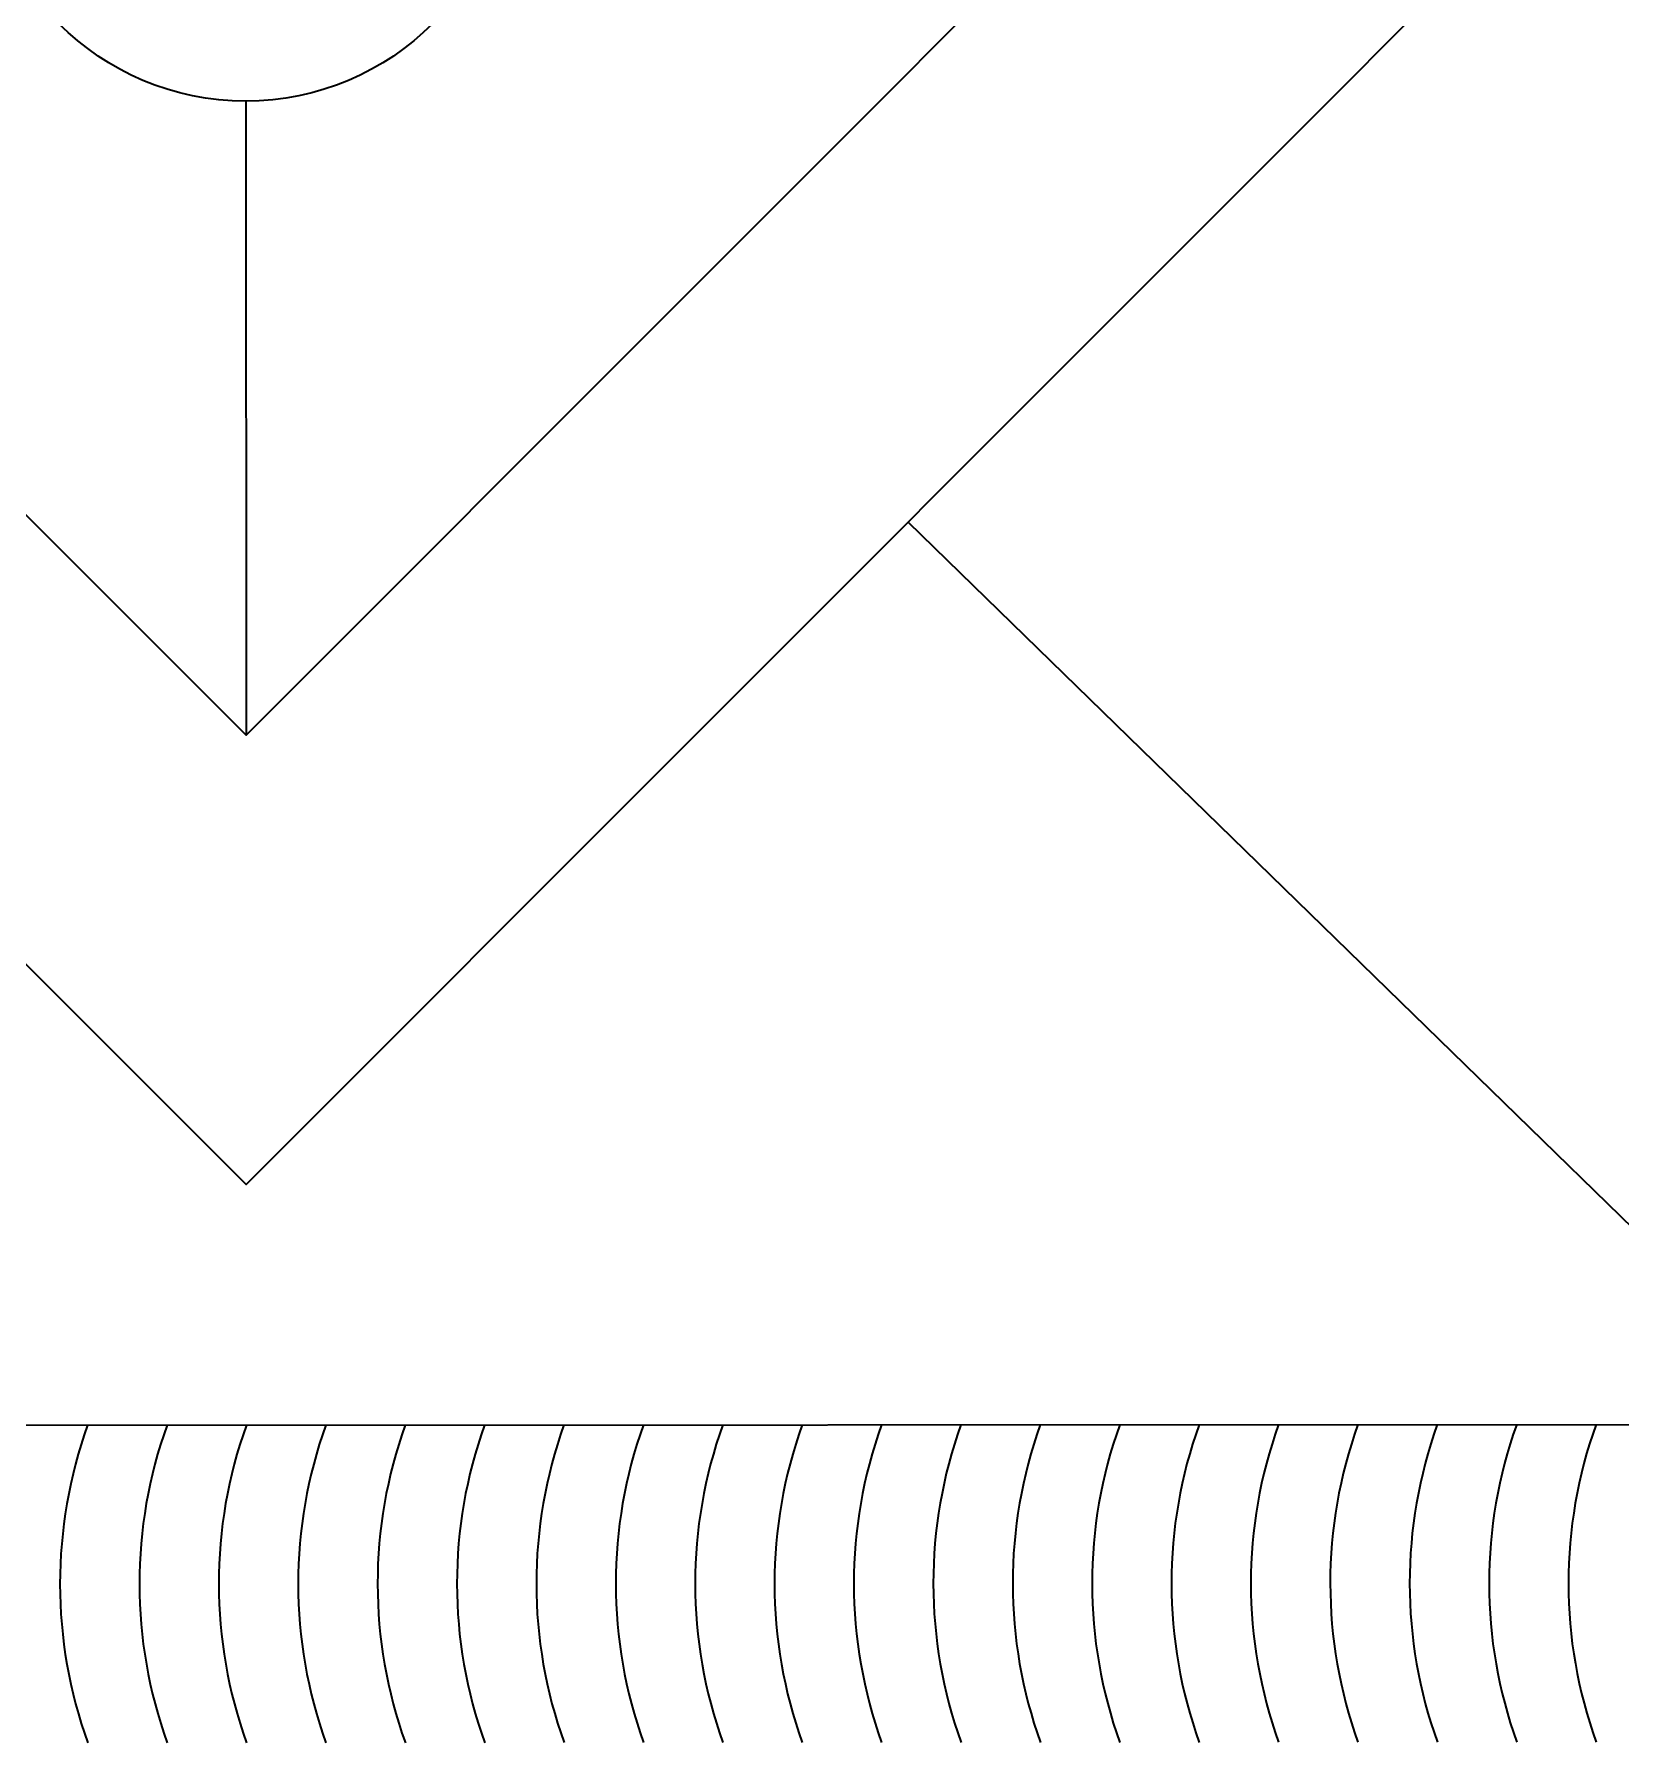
# Model space of a CAD drawing. Header units: millimetres. Extents: x -234375 to -184638, y -91483 to -70216.
# Drawn here: x -191000.1 to -190663.4, y -82008.4 to -81645.9 of the extents above; entities that cross this region are included whole.
import ezdxf

# ---------------------------------------------------------------- set-up
doc = ezdxf.new("R2010")
doc.units = ezdxf.units.MM
doc.header["$MEASUREMENT"] = 0
doc.layers.add('New_Drawing & Figure_Pen_No__7', color=7, linetype='Continuous', lineweight=35)

msp = doc.modelspace()

# ---------------------------------------------------------------- linework, layer by layer
at = {"layer": 'New_Drawing & Figure_Pen_No__7', "color": 7, "linetype": 'Continuous', "lineweight": 35}
for p, q in [((-190955.19, -81660.12), (-190955.13, -81794.67)), ((-190955.19, -81660.12), (-190955.13, -81794.67)), ((-190955.19, -81660.12), (-190955.13, -81794.67)), ((-190955.19, -81660.12), (-190955.13, -81794.67)), ((-190955.19, -81660.12), (-190955.13, -81794.67)), ((-190955.19, -81660.12), (-190955.13, -81794.67)), ((-190955.19, -81660.12), (-190955.13, -81794.67)), ((-190955.19, -81660.12), (-190955.13, -81794.67)), ((-190955.19, -81660.12), (-190955.13, -81794.67)), ((-190955.19, -81660.12), (-190955.13, -81794.67)), ((-190955.19, -81660.12), (-190955.13, -81794.67)), ((-190955.19, -81660.12), (-190955.13, -81794.67)), ((-190955.19, -81660.12), (-190955.13, -81794.67)), ((-190955.19, -81660.12), (-190955.13, -81794.67)), ((-190955.19, -81660.12), (-190955.13, -81794.67)), ((-190955.19, -81660.12), (-190955.13, -81794.67)), ((-190955.19, -81660.12), (-190955.13, -81794.67)), ((-190955.19, -81660.12), (-190955.13, -81794.67)), ((-190955.19, -81660.12), (-190955.13, -81794.67)), ((-190955.19, -81660.12), (-190955.13, -81794.67)), ((-190955.19, -81660.12), (-190955.13, -81794.67)), ((-190955.19, -81660.12), (-190955.13, -81794.67)), ((-190955.19, -81660.12), (-190955.13, -81794.67)), ((-190955.19, -81660.12), (-190955.13, -81794.67)), ((-190955.19, -81660.12), (-190955.13, -81794.67)), ((-190955.19, -81660.12), (-190955.13, -81794.67)), ((-190955.19, -81660.12), (-190955.13, -81794.67)), ((-190955.19, -81660.12), (-190955.13, -81794.67)), ((-190955.19, -81660.12), (-190955.13, -81794.67)), ((-190955.19, -81660.12), (-190955.13, -81794.67)), ((-190955.19, -81660.12), (-190955.13, -81794.67)), ((-190955.19, -81660.12), (-190955.13, -81794.67)), ((-190955.19, -81660.12), (-190955.13, -81794.67)), ((-190955.19, -81660.12), (-190955.13, -81794.67)), ((-190955.19, -81660.12), (-190955.13, -81794.67)), ((-190955.19, -81660.12), (-190955.13, -81794.67)), ((-190955.19, -81660.12), (-190955.13, -81794.67)), ((-190955.19, -81660.12), (-190955.13, -81794.67)), ((-190955.19, -81660.12), (-190955.13, -81794.67)), ((-190955.19, -81660.12), (-190955.13, -81794.67)), ((-190955.19, -81660.12), (-190955.13, -81794.67)), ((-190955.19, -81660.12), (-190955.13, -81794.67)), ((-190955.19, -81660.12), (-190955.13, -81794.67)), ((-190955.19, -81660.12), (-190955.13, -81794.67)), ((-190955.19, -81660.12), (-190955.13, -81794.67)), ((-190955.19, -81660.12), (-190955.13, -81794.67)), ((-190955.19, -81660.12), (-190955.13, -81794.67)), ((-190955.19, -81660.12), (-190955.13, -81794.67)), ((-190955.19, -81660.12), (-190955.13, -81794.67)), ((-190955.19, -81660.12), (-190955.13, -81794.67)), ((-190955.19, -81660.12), (-190955.13, -81794.67)), ((-190955.19, -81660.12), (-190955.13, -81794.67)), ((-190955.19, -81660.12), (-190955.13, -81794.67)), ((-190955.19, -81660.12), (-190955.13, -81794.67)), ((-190955.19, -81660.12), (-190955.13, -81794.67)), ((-190955.19, -81660.12), (-190955.13, -81794.67)), ((-190955.19, -81660.12), (-190955.13, -81794.67)), ((-190955.19, -81660.12), (-190955.13, -81794.67)), ((-190955.19, -81660.12), (-190955.13, -81794.67)), ((-190955.19, -81660.12), (-190955.13, -81794.67)), ((-190955.19, -81660.12), (-190955.13, -81794.67)), ((-190955.19, -81660.12), (-190955.13, -81794.67)), ((-190814.66, -81749.42), (-190618.14, -81940.86)), ((-190814.66, -81749.42), (-190618.14, -81940.86)), ((-190814.66, -81749.42), (-190618.14, -81940.86)), ((-190814.66, -81749.42), (-190618.14, -81940.86)), ((-190814.66, -81749.42), (-190618.14, -81940.86)), ((-190814.66, -81749.42), (-190618.14, -81940.86)), ((-190814.66, -81749.42), (-190618.14, -81940.86)), ((-190814.66, -81749.42), (-190618.14, -81940.86)), ((-190814.66, -81749.42), (-190618.14, -81940.86)), ((-190814.66, -81749.42), (-190618.14, -81940.86)), ((-190814.66, -81749.42), (-190618.14, -81940.86)), ((-190814.66, -81749.42), (-190618.14, -81940.86)), ((-190814.66, -81749.42), (-190618.14, -81940.86)), ((-190814.66, -81749.42), (-190618.14, -81940.86)), ((-190814.66, -81749.42), (-190618.14, -81940.86)), ((-190814.66, -81749.42), (-190618.14, -81940.86)), ((-190814.66, -81749.42), (-190618.14, -81940.86)), ((-190814.66, -81749.42), (-190618.14, -81940.86)), ((-190814.66, -81749.42), (-190618.14, -81940.86)), ((-190814.66, -81749.42), (-190618.14, -81940.86)), ((-190814.66, -81749.42), (-190618.14, -81940.86)), ((-190814.66, -81749.42), (-190618.14, -81940.86)), ((-190814.66, -81749.42), (-190618.14, -81940.86)), ((-190814.66, -81749.42), (-190618.14, -81940.86)), ((-190814.66, -81749.42), (-190618.14, -81940.86)), ((-190814.66, -81749.42), (-190618.14, -81940.86)), ((-190814.66, -81749.42), (-190618.14, -81940.86)), ((-190814.66, -81749.42), (-190618.14, -81940.86)), ((-190814.66, -81749.42), (-190618.14, -81940.86)), ((-190814.66, -81749.42), (-190618.14, -81940.86)), ((-190814.66, -81749.42), (-190618.14, -81940.86)), ((-190814.66, -81749.42), (-190618.14, -81940.86)), ((-190814.66, -81749.42), (-190618.14, -81940.86)), ((-190814.66, -81749.42), (-190618.14, -81940.86)), ((-190814.66, -81749.42), (-190618.14, -81940.86)), ((-190814.66, -81749.42), (-190618.14, -81940.86)), ((-190814.66, -81749.42), (-190618.14, -81940.86)), ((-190814.66, -81749.42), (-190618.14, -81940.86)), ((-190814.66, -81749.42), (-190618.14, -81940.86)), ((-190814.66, -81749.42), (-190618.14, -81940.86)), ((-190814.66, -81749.42), (-190618.14, -81940.86)), ((-190814.66, -81749.42), (-190618.14, -81940.86)), ((-190814.66, -81749.42), (-190618.14, -81940.86)), ((-190814.66, -81749.42), (-190618.14, -81940.86)), ((-190814.66, -81749.42), (-190618.14, -81940.86)), ((-190814.66, -81749.42), (-190618.14, -81940.86)), ((-190814.66, -81749.42), (-190618.14, -81940.86)), ((-190814.66, -81749.42), (-190618.14, -81940.86)), ((-190814.66, -81749.42), (-190618.14, -81940.86)), ((-190814.66, -81749.42), (-190618.14, -81940.86)), ((-190814.66, -81749.42), (-190618.14, -81940.86)), ((-190814.66, -81749.42), (-190618.14, -81940.86)), ((-190814.66, -81749.42), (-190618.14, -81940.86)), ((-190814.66, -81749.42), (-190618.14, -81940.86)), ((-190814.66, -81749.42), (-190618.14, -81940.86)), ((-190814.66, -81749.42), (-190618.14, -81940.86)), ((-190814.66, -81749.42), (-190618.14, -81940.86)), ((-190814.66, -81749.42), (-190618.14, -81940.86)), ((-190814.66, -81749.42), (-190618.14, -81940.86)), ((-190814.66, -81749.42), (-190618.14, -81940.86)), ((-190814.66, -81749.42), (-190618.14, -81940.86)), ((-190814.66, -81749.42), (-190618.14, -81940.86)), ((-191292, -81941.15), (-190618.14, -81940.86)), ((-191292, -81941.15), (-190618.14, -81940.86)), ((-191292, -81941.15), (-190618.14, -81940.86)), ((-191292, -81941.15), (-190618.14, -81940.86)), ((-191292, -81941.15), (-190618.14, -81940.86)), ((-191292, -81941.15), (-190618.14, -81940.86)), ((-191292, -81941.15), (-190618.14, -81940.86)), ((-191292, -81941.15), (-190618.14, -81940.86)), ((-191292, -81941.15), (-190618.14, -81940.86)), ((-191292, -81941.15), (-190618.14, -81940.86)), ((-191292, -81941.15), (-190618.14, -81940.86)), ((-191292, -81941.15), (-190618.14, -81940.86)), ((-191292, -81941.15), (-190618.14, -81940.86)), ((-191292, -81941.15), (-190618.14, -81940.86)), ((-191292, -81941.15), (-190618.14, -81940.86)), ((-191292, -81941.15), (-190618.14, -81940.86)), ((-191292, -81941.15), (-190618.14, -81940.86)), ((-191292, -81941.15), (-190618.14, -81940.86)), ((-191292, -81941.15), (-190618.14, -81940.86)), ((-191292, -81941.15), (-190618.14, -81940.86)), ((-191292, -81941.15), (-190618.14, -81940.86)), ((-191292, -81941.15), (-190618.14, -81940.86)), ((-191292, -81941.15), (-190618.14, -81940.86)), ((-191292, -81941.15), (-190618.14, -81940.86)), ((-191292, -81941.15), (-190618.14, -81940.86)), ((-191292, -81941.15), (-190618.14, -81940.86)), ((-191292, -81941.15), (-190618.14, -81940.86)), ((-191292, -81941.15), (-190618.14, -81940.86)), ((-191292, -81941.15), (-190618.14, -81940.86)), ((-191292, -81941.15), (-190618.14, -81940.86)), ((-191292, -81941.15), (-190618.14, -81940.86)), ((-191292, -81941.15), (-190618.14, -81940.86)), ((-191292, -81941.15), (-190618.14, -81940.86)), ((-191292, -81941.15), (-190618.14, -81940.86)), ((-191292, -81941.15), (-190618.14, -81940.86)), ((-191292, -81941.15), (-190618.14, -81940.86)), ((-191292, -81941.15), (-190618.14, -81940.86)), ((-191292, -81941.15), (-190618.14, -81940.86)), ((-191292, -81941.15), (-190618.14, -81940.86)), ((-191292, -81941.15), (-190618.14, -81940.86)), ((-191292, -81941.15), (-190618.14, -81940.86)), ((-191292, -81941.15), (-190618.14, -81940.86)), ((-191292, -81941.15), (-190618.14, -81940.86)), ((-191292, -81941.15), (-190618.14, -81940.86)), ((-191292, -81941.15), (-190618.14, -81940.86)), ((-191292, -81941.15), (-190618.14, -81940.86)), ((-191292, -81941.15), (-190618.14, -81940.86)), ((-191292, -81941.15), (-190618.14, -81940.86)), ((-191292, -81941.15), (-190618.14, -81940.86)), ((-191292, -81941.15), (-190618.14, -81940.86)), ((-191292, -81941.15), (-190618.14, -81940.86)), ((-191292, -81941.15), (-190618.14, -81940.86)), ((-191292, -81941.15), (-190618.14, -81940.86)), ((-191292, -81941.15), (-190618.14, -81940.86)), ((-191292, -81941.15), (-190618.14, -81940.86)), ((-191292, -81941.15), (-190618.14, -81940.86)), ((-191292, -81941.15), (-190618.14, -81940.86)), ((-191292, -81941.15), (-190618.14, -81940.86)), ((-191292, -81941.15), (-190618.14, -81940.86)), ((-191292, -81941.15), (-190618.14, -81940.86)), ((-191292, -81941.15), (-190618.14, -81940.86)), ((-191292, -81941.15), (-190618.14, -81940.86))]:
    msp.add_line(p, q, dxfattribs=at)
for points in [[(-190669.32, -81603.95), (-190955.33, -81318.18), (-191241.1, -81604.2), (-190955.09, -81889.97)], [(-190669.32, -81603.95), (-190955.33, -81318.18), (-191241.1, -81604.2), (-190955.09, -81889.97)], [(-190669.32, -81603.95), (-190955.33, -81318.18), (-191241.1, -81604.2), (-190955.09, -81889.97)], [(-190669.32, -81603.95), (-190955.33, -81318.18), (-191241.1, -81604.2), (-190955.09, -81889.97)], [(-190669.32, -81603.95), (-190955.33, -81318.18), (-191241.1, -81604.2), (-190955.09, -81889.97)], [(-190669.32, -81603.95), (-190955.33, -81318.18), (-191241.1, -81604.2), (-190955.09, -81889.97)], [(-190669.32, -81603.95), (-190955.33, -81318.18), (-191241.1, -81604.2), (-190955.09, -81889.97)], [(-190669.32, -81603.95), (-190955.33, -81318.18), (-191241.1, -81604.2), (-190955.09, -81889.97)], [(-190669.32, -81603.95), (-190955.33, -81318.18), (-191241.1, -81604.2), (-190955.09, -81889.97)], [(-190669.32, -81603.95), (-190955.33, -81318.18), (-191241.1, -81604.2), (-190955.09, -81889.97)], [(-190669.32, -81603.95), (-190955.33, -81318.18), (-191241.1, -81604.2), (-190955.09, -81889.97)], [(-190669.32, -81603.95), (-190955.33, -81318.18), (-191241.1, -81604.2), (-190955.09, -81889.97)], [(-190669.32, -81603.95), (-190955.33, -81318.18), (-191241.1, -81604.2), (-190955.09, -81889.97)], [(-190669.32, -81603.95), (-190955.33, -81318.18), (-191241.1, -81604.2), (-190955.09, -81889.97)], [(-190669.32, -81603.95), (-190955.33, -81318.18), (-191241.1, -81604.2), (-190955.09, -81889.97)], [(-190669.32, -81603.95), (-190955.33, -81318.18), (-191241.1, -81604.2), (-190955.09, -81889.97)], [(-190669.32, -81603.95), (-190955.33, -81318.18), (-191241.1, -81604.2), (-190955.09, -81889.97)], [(-190669.32, -81603.95), (-190955.33, -81318.18), (-191241.1, -81604.2), (-190955.09, -81889.97)], [(-190669.32, -81603.95), (-190955.33, -81318.18), (-191241.1, -81604.2), (-190955.09, -81889.97)], [(-190669.32, -81603.95), (-190955.33, -81318.18), (-191241.1, -81604.2), (-190955.09, -81889.97)], [(-190669.32, -81603.95), (-190955.33, -81318.18), (-191241.1, -81604.2), (-190955.09, -81889.97)], [(-190669.32, -81603.95), (-190955.33, -81318.18), (-191241.1, -81604.2), (-190955.09, -81889.97)], [(-190669.32, -81603.95), (-190955.33, -81318.18), (-191241.1, -81604.2), (-190955.09, -81889.97)], [(-190669.32, -81603.95), (-190955.33, -81318.18), (-191241.1, -81604.2), (-190955.09, -81889.97)], [(-190669.32, -81603.95), (-190955.33, -81318.18), (-191241.1, -81604.2), (-190955.09, -81889.97)], [(-190669.32, -81603.95), (-190955.33, -81318.18), (-191241.1, -81604.2), (-190955.09, -81889.97)], [(-190669.32, -81603.95), (-190955.33, -81318.18), (-191241.1, -81604.2), (-190955.09, -81889.97)], [(-190669.32, -81603.95), (-190955.33, -81318.18), (-191241.1, -81604.2), (-190955.09, -81889.97)], [(-190669.32, -81603.95), (-190955.33, -81318.18), (-191241.1, -81604.2), (-190955.09, -81889.97)], [(-190669.32, -81603.95), (-190955.33, -81318.18), (-191241.1, -81604.2), (-190955.09, -81889.97)], [(-190669.32, -81603.95), (-190955.33, -81318.18), (-191241.1, -81604.2), (-190955.09, -81889.97)], [(-190669.32, -81603.95), (-190955.33, -81318.18), (-191241.1, -81604.2), (-190955.09, -81889.97)], [(-190669.32, -81603.95), (-190955.33, -81318.18), (-191241.1, -81604.2), (-190955.09, -81889.97)], [(-190669.32, -81603.95), (-190955.33, -81318.18), (-191241.1, -81604.2), (-190955.09, -81889.97)], [(-190669.32, -81603.95), (-190955.33, -81318.18), (-191241.1, -81604.2), (-190955.09, -81889.97)], [(-190669.32, -81603.95), (-190955.33, -81318.18), (-191241.1, -81604.2), (-190955.09, -81889.97)], [(-190669.32, -81603.95), (-190955.33, -81318.18), (-191241.1, -81604.2), (-190955.09, -81889.97)], [(-190669.32, -81603.95), (-190955.33, -81318.18), (-191241.1, -81604.2), (-190955.09, -81889.97)], [(-190669.32, -81603.95), (-190955.33, -81318.18), (-191241.1, -81604.2), (-190955.09, -81889.97)], [(-190669.32, -81603.95), (-190955.33, -81318.18), (-191241.1, -81604.2), (-190955.09, -81889.97)], [(-190669.32, -81603.95), (-190955.33, -81318.18), (-191241.1, -81604.2), (-190955.09, -81889.97)], [(-190669.32, -81603.95), (-190955.33, -81318.18), (-191241.1, -81604.2), (-190955.09, -81889.97)], [(-190669.32, -81603.95), (-190955.33, -81318.18), (-191241.1, -81604.2), (-190955.09, -81889.97)], [(-190669.32, -81603.95), (-190955.33, -81318.18), (-191241.1, -81604.2), (-190955.09, -81889.97)], [(-190669.32, -81603.95), (-190955.33, -81318.18), (-191241.1, -81604.2), (-190955.09, -81889.97)], [(-190669.32, -81603.95), (-190955.33, -81318.18), (-191241.1, -81604.2), (-190955.09, -81889.97)], [(-190669.32, -81603.95), (-190955.33, -81318.18), (-191241.1, -81604.2), (-190955.09, -81889.97)], [(-190669.32, -81603.95), (-190955.33, -81318.18), (-191241.1, -81604.2), (-190955.09, -81889.97)], [(-190669.32, -81603.95), (-190955.33, -81318.18), (-191241.1, -81604.2), (-190955.09, -81889.97)], [(-190669.32, -81603.95), (-190955.33, -81318.18), (-191241.1, -81604.2), (-190955.09, -81889.97)], [(-190669.32, -81603.95), (-190955.33, -81318.18), (-191241.1, -81604.2), (-190955.09, -81889.97)], [(-190669.32, -81603.95), (-190955.33, -81318.18), (-191241.1, -81604.2), (-190955.09, -81889.97)], [(-190669.32, -81603.95), (-190955.33, -81318.18), (-191241.1, -81604.2), (-190955.09, -81889.97)], [(-190669.32, -81603.95), (-190955.33, -81318.18), (-191241.1, -81604.2), (-190955.09, -81889.97)], [(-190669.32, -81603.95), (-190955.33, -81318.18), (-191241.1, -81604.2), (-190955.09, -81889.97)], [(-190669.32, -81603.95), (-190955.33, -81318.18), (-191241.1, -81604.2), (-190955.09, -81889.97)], [(-190669.32, -81603.95), (-190955.33, -81318.18), (-191241.1, -81604.2), (-190955.09, -81889.97)], [(-190669.32, -81603.95), (-190955.33, -81318.18), (-191241.1, -81604.2), (-190955.09, -81889.97)], [(-190669.32, -81603.95), (-190955.33, -81318.18), (-191241.1, -81604.2), (-190955.09, -81889.97)], [(-190669.32, -81603.95), (-190955.33, -81318.18), (-191241.1, -81604.2), (-190955.09, -81889.97)], [(-190669.32, -81603.95), (-190955.33, -81318.18), (-191241.1, -81604.2), (-190955.09, -81889.97)], [(-190669.32, -81603.95), (-190955.33, -81318.18), (-191241.1, -81604.2), (-190955.09, -81889.97)], [(-190764.62, -81603.99), (-190955.29, -81413.48), (-191145.81, -81604.16), (-190955.13, -81794.67)], [(-190764.62, -81603.99), (-190955.29, -81413.48), (-191145.81, -81604.16), (-190955.13, -81794.67)], [(-190764.62, -81603.99), (-190955.29, -81413.48), (-191145.81, -81604.16), (-190955.13, -81794.67)], [(-190764.62, -81603.99), (-190955.29, -81413.48), (-191145.81, -81604.16), (-190955.13, -81794.67)], [(-190764.62, -81603.99), (-190955.29, -81413.48), (-191145.81, -81604.16), (-190955.13, -81794.67)], [(-190764.62, -81603.99), (-190955.29, -81413.48), (-191145.81, -81604.16), (-190955.13, -81794.67)], [(-190764.62, -81603.99), (-190955.29, -81413.48), (-191145.81, -81604.16), (-190955.13, -81794.67)], [(-190764.62, -81603.99), (-190955.29, -81413.48), (-191145.81, -81604.16), (-190955.13, -81794.67)], [(-190764.62, -81603.99), (-190955.29, -81413.48), (-191145.81, -81604.16), (-190955.13, -81794.67)], [(-190764.62, -81603.99), (-190955.29, -81413.48), (-191145.81, -81604.16), (-190955.13, -81794.67)], [(-190764.62, -81603.99), (-190955.29, -81413.48), (-191145.81, -81604.16), (-190955.13, -81794.67)], [(-190764.62, -81603.99), (-190955.29, -81413.48), (-191145.81, -81604.16), (-190955.13, -81794.67)], [(-190764.62, -81603.99), (-190955.29, -81413.48), (-191145.81, -81604.16), (-190955.13, -81794.67)], [(-190764.62, -81603.99), (-190955.29, -81413.48), (-191145.81, -81604.16), (-190955.13, -81794.67)], [(-190764.62, -81603.99), (-190955.29, -81413.48), (-191145.81, -81604.16), (-190955.13, -81794.67)], [(-190764.62, -81603.99), (-190955.29, -81413.48), (-191145.81, -81604.16), (-190955.13, -81794.67)], [(-190764.62, -81603.99), (-190955.29, -81413.48), (-191145.81, -81604.16), (-190955.13, -81794.67)], [(-190764.62, -81603.99), (-190955.29, -81413.48), (-191145.81, -81604.16), (-190955.13, -81794.67)], [(-190764.62, -81603.99), (-190955.29, -81413.48), (-191145.81, -81604.16), (-190955.13, -81794.67)], [(-190764.62, -81603.99), (-190955.29, -81413.48), (-191145.81, -81604.16), (-190955.13, -81794.67)], [(-190764.62, -81603.99), (-190955.29, -81413.48), (-191145.81, -81604.16), (-190955.13, -81794.67)], [(-190764.62, -81603.99), (-190955.29, -81413.48), (-191145.81, -81604.16), (-190955.13, -81794.67)], [(-190764.62, -81603.99), (-190955.29, -81413.48), (-191145.81, -81604.16), (-190955.13, -81794.67)], [(-190764.62, -81603.99), (-190955.29, -81413.48), (-191145.81, -81604.16), (-190955.13, -81794.67)], [(-190764.62, -81603.99), (-190955.29, -81413.48), (-191145.81, -81604.16), (-190955.13, -81794.67)], [(-190764.62, -81603.99), (-190955.29, -81413.48), (-191145.81, -81604.16), (-190955.13, -81794.67)], [(-190764.62, -81603.99), (-190955.29, -81413.48), (-191145.81, -81604.16), (-190955.13, -81794.67)], [(-190764.62, -81603.99), (-190955.29, -81413.48), (-191145.81, -81604.16), (-190955.13, -81794.67)], [(-190764.62, -81603.99), (-190955.29, -81413.48), (-191145.81, -81604.16), (-190955.13, -81794.67)], [(-190764.62, -81603.99), (-190955.29, -81413.48), (-191145.81, -81604.16), (-190955.13, -81794.67)], [(-190764.62, -81603.99), (-190955.29, -81413.48), (-191145.81, -81604.16), (-190955.13, -81794.67)], [(-190764.62, -81603.99), (-190955.29, -81413.48), (-191145.81, -81604.16), (-190955.13, -81794.67)], [(-190764.62, -81603.99), (-190955.29, -81413.48), (-191145.81, -81604.16), (-190955.13, -81794.67)], [(-190764.62, -81603.99), (-190955.29, -81413.48), (-191145.81, -81604.16), (-190955.13, -81794.67)], [(-190764.62, -81603.99), (-190955.29, -81413.48), (-191145.81, -81604.16), (-190955.13, -81794.67)], [(-190764.62, -81603.99), (-190955.29, -81413.48), (-191145.81, -81604.16), (-190955.13, -81794.67)], [(-190764.62, -81603.99), (-190955.29, -81413.48), (-191145.81, -81604.16), (-190955.13, -81794.67)], [(-190764.62, -81603.99), (-190955.29, -81413.48), (-191145.81, -81604.16), (-190955.13, -81794.67)], [(-190764.62, -81603.99), (-190955.29, -81413.48), (-191145.81, -81604.16), (-190955.13, -81794.67)], [(-190764.62, -81603.99), (-190955.29, -81413.48), (-191145.81, -81604.16), (-190955.13, -81794.67)], [(-190764.62, -81603.99), (-190955.29, -81413.48), (-191145.81, -81604.16), (-190955.13, -81794.67)], [(-190764.62, -81603.99), (-190955.29, -81413.48), (-191145.81, -81604.16), (-190955.13, -81794.67)], [(-190764.62, -81603.99), (-190955.29, -81413.48), (-191145.81, -81604.16), (-190955.13, -81794.67)], [(-190764.62, -81603.99), (-190955.29, -81413.48), (-191145.81, -81604.16), (-190955.13, -81794.67)], [(-190764.62, -81603.99), (-190955.29, -81413.48), (-191145.81, -81604.16), (-190955.13, -81794.67)], [(-190764.62, -81603.99), (-190955.29, -81413.48), (-191145.81, -81604.16), (-190955.13, -81794.67)], [(-190764.62, -81603.99), (-190955.29, -81413.48), (-191145.81, -81604.16), (-190955.13, -81794.67)], [(-190764.62, -81603.99), (-190955.29, -81413.48), (-191145.81, -81604.16), (-190955.13, -81794.67)], [(-190764.62, -81603.99), (-190955.29, -81413.48), (-191145.81, -81604.16), (-190955.13, -81794.67)], [(-190764.62, -81603.99), (-190955.29, -81413.48), (-191145.81, -81604.16), (-190955.13, -81794.67)], [(-190764.62, -81603.99), (-190955.29, -81413.48), (-191145.81, -81604.16), (-190955.13, -81794.67)], [(-190764.62, -81603.99), (-190955.29, -81413.48), (-191145.81, -81604.16), (-190955.13, -81794.67)], [(-190764.62, -81603.99), (-190955.29, -81413.48), (-191145.81, -81604.16), (-190955.13, -81794.67)], [(-190764.62, -81603.99), (-190955.29, -81413.48), (-191145.81, -81604.16), (-190955.13, -81794.67)], [(-190764.62, -81603.99), (-190955.29, -81413.48), (-191145.81, -81604.16), (-190955.13, -81794.67)], [(-190764.62, -81603.99), (-190955.29, -81413.48), (-191145.81, -81604.16), (-190955.13, -81794.67)], [(-190764.62, -81603.99), (-190955.29, -81413.48), (-191145.81, -81604.16), (-190955.13, -81794.67)], [(-190764.62, -81603.99), (-190955.29, -81413.48), (-191145.81, -81604.16), (-190955.13, -81794.67)], [(-190764.62, -81603.99), (-190955.29, -81413.48), (-191145.81, -81604.16), (-190955.13, -81794.67)], [(-190764.62, -81603.99), (-190955.29, -81413.48), (-191145.81, -81604.16), (-190955.13, -81794.67)], [(-190764.62, -81603.99), (-190955.29, -81413.48), (-191145.81, -81604.16), (-190955.13, -81794.67)], [(-190764.62, -81603.99), (-190955.29, -81413.48), (-191145.81, -81604.16), (-190955.13, -81794.67)]]:
    msp.add_lwpolyline(points, close=True, dxfattribs=at)
msp.add_circle((-190955.21, -81604.08), 56.05, dxfattribs=at)
for centre in [(-190895.14, -81974.67), (-190895.14, -81974.67), (-190895.14, -81974.67), (-190895.14, -81974.67), (-190895.14, -81974.67), (-190895.14, -81974.67), (-190895.14, -81974.67), (-190895.14, -81974.67), (-190895.14, -81974.67), (-190895.14, -81974.67), (-190895.14, -81974.67), (-190895.14, -81974.67), (-190895.14, -81974.67), (-190895.14, -81974.67), (-190895.14, -81974.67), (-190895.14, -81974.67), (-190895.14, -81974.67), (-190895.14, -81974.67), (-190895.14, -81974.67), (-190895.14, -81974.67), (-190895.14, -81974.67), (-190895.14, -81974.67), (-190895.14, -81974.67), (-190895.14, -81974.67), (-190895.14, -81974.67), (-190895.14, -81974.67), (-190895.14, -81974.67), (-190895.14, -81974.67), (-190895.14, -81974.67), (-190895.14, -81974.67), (-190895.14, -81974.67), (-190895.14, -81974.67), (-190895.14, -81974.67), (-190895.14, -81974.67), (-190895.14, -81974.67), (-190895.14, -81974.67), (-190895.14, -81974.67), (-190895.14, -81974.67), (-190895.14, -81974.67), (-190895.14, -81974.67), (-190895.14, -81974.67), (-190895.14, -81974.67), (-190895.14, -81974.67), (-190895.14, -81974.67), (-190895.14, -81974.67), (-190895.14, -81974.67), (-190895.14, -81974.67), (-190895.14, -81974.67), (-190895.14, -81974.67), (-190895.14, -81974.67), (-190895.14, -81974.67), (-190895.14, -81974.67), (-190895.14, -81974.67), (-190895.14, -81974.67), (-190895.14, -81974.67), (-190895.14, -81974.67), (-190895.14, -81974.67), (-190895.14, -81974.67), (-190895.14, -81974.67), (-190895.14, -81974.67), (-190895.14, -81974.67), (-190895.14, -81974.67), (-190878.29, -81974.66), (-190878.29, -81974.66), (-190878.29, -81974.66), (-190878.29, -81974.66), (-190878.29, -81974.66), (-190878.29, -81974.66), (-190878.29, -81974.66), (-190878.29, -81974.66), (-190878.29, -81974.66), (-190878.29, -81974.66), (-190878.29, -81974.66), (-190878.29, -81974.66), (-190878.29, -81974.66), (-190878.29, -81974.66), (-190878.29, -81974.66), (-190878.29, -81974.66), (-190878.29, -81974.66), (-190878.29, -81974.66), (-190878.29, -81974.66), (-190878.29, -81974.66), (-190878.29, -81974.66), (-190878.29, -81974.66), (-190878.29, -81974.66), (-190878.29, -81974.66), (-190878.29, -81974.66), (-190878.29, -81974.66), (-190878.29, -81974.66), (-190878.29, -81974.66), (-190878.29, -81974.66), (-190878.29, -81974.66), (-190878.29, -81974.66), (-190878.29, -81974.66), (-190878.29, -81974.66), (-190878.29, -81974.66), (-190878.29, -81974.66), (-190878.29, -81974.66), (-190878.29, -81974.66), (-190878.29, -81974.66), (-190878.29, -81974.66), (-190878.29, -81974.66), (-190878.29, -81974.66), (-190878.29, -81974.66), (-190878.29, -81974.66), (-190878.29, -81974.66), (-190878.29, -81974.66), (-190878.29, -81974.66), (-190878.29, -81974.66), (-190878.29, -81974.66), (-190878.29, -81974.66), (-190878.29, -81974.66), (-190878.29, -81974.66), (-190878.29, -81974.66), (-190878.29, -81974.66), (-190878.29, -81974.66), (-190878.29, -81974.66), (-190878.29, -81974.66), (-190878.29, -81974.66), (-190878.29, -81974.66), (-190878.29, -81974.66), (-190878.29, -81974.66), (-190878.29, -81974.66), (-190878.29, -81974.66), (-190861.45, -81974.66), (-190861.45, -81974.66), (-190861.45, -81974.66), (-190861.45, -81974.66), (-190861.45, -81974.66), (-190861.45, -81974.66), (-190861.45, -81974.66), (-190861.45, -81974.66), (-190861.45, -81974.66), (-190861.45, -81974.66), (-190861.45, -81974.66), (-190861.45, -81974.66), (-190861.45, -81974.66), (-190861.45, -81974.66), (-190861.45, -81974.66), (-190861.45, -81974.66), (-190861.45, -81974.66), (-190861.45, -81974.66), (-190861.45, -81974.66), (-190861.45, -81974.66), (-190861.45, -81974.66), (-190861.45, -81974.66), (-190861.45, -81974.66), (-190861.45, -81974.66), (-190861.45, -81974.66), (-190861.45, -81974.66), (-190861.45, -81974.66), (-190861.45, -81974.66), (-190861.45, -81974.66), (-190861.45, -81974.66), (-190861.45, -81974.66), (-190861.45, -81974.66), (-190861.45, -81974.66), (-190861.45, -81974.66), (-190861.45, -81974.66), (-190861.45, -81974.66), (-190861.45, -81974.66), (-190861.45, -81974.66), (-190861.45, -81974.66), (-190861.45, -81974.66), (-190861.45, -81974.66), (-190861.45, -81974.66), (-190861.45, -81974.66), (-190861.45, -81974.66), (-190861.45, -81974.66), (-190861.45, -81974.66), (-190861.45, -81974.66), (-190861.45, -81974.66), (-190861.45, -81974.66), (-190861.45, -81974.66), (-190861.45, -81974.66), (-190861.45, -81974.66), (-190861.45, -81974.66), (-190861.45, -81974.66), (-190861.45, -81974.66), (-190861.45, -81974.66), (-190861.45, -81974.66), (-190861.45, -81974.66), (-190861.45, -81974.66), (-190861.45, -81974.66), (-190861.45, -81974.66), (-190861.45, -81974.66), (-190844.6, -81974.65), (-190844.6, -81974.65), (-190844.6, -81974.65), (-190844.6, -81974.65), (-190844.6, -81974.65), (-190844.6, -81974.65), (-190844.6, -81974.65), (-190844.6, -81974.65), (-190844.6, -81974.65), (-190844.6, -81974.65), (-190844.6, -81974.65), (-190844.6, -81974.65), (-190844.6, -81974.65), (-190844.6, -81974.65), (-190844.6, -81974.65), (-190844.6, -81974.65), (-190844.6, -81974.65), (-190844.6, -81974.65), (-190844.6, -81974.65), (-190844.6, -81974.65), (-190844.6, -81974.65), (-190844.6, -81974.65), (-190844.6, -81974.65), (-190844.6, -81974.65), (-190844.6, -81974.65), (-190844.6, -81974.65), (-190844.6, -81974.65), (-190844.6, -81974.65), (-190844.6, -81974.65), (-190844.6, -81974.65), (-190844.6, -81974.65), (-190844.6, -81974.65), (-190844.6, -81974.65), (-190844.6, -81974.65), (-190844.6, -81974.65), (-190844.6, -81974.65), (-190844.6, -81974.65), (-190844.6, -81974.65), (-190844.6, -81974.65), (-190844.6, -81974.65), (-190844.6, -81974.65), (-190844.6, -81974.65), (-190844.6, -81974.65), (-190844.6, -81974.65), (-190844.6, -81974.65), (-190844.6, -81974.65), (-190844.6, -81974.65), (-190844.6, -81974.65), (-190844.6, -81974.65), (-190844.6, -81974.65), (-190844.6, -81974.65), (-190844.6, -81974.65), (-190844.6, -81974.65), (-190844.6, -81974.65), (-190844.6, -81974.65), (-190844.6, -81974.65), (-190844.6, -81974.65), (-190844.6, -81974.65), (-190844.6, -81974.65), (-190844.6, -81974.65), (-190844.6, -81974.65), (-190844.6, -81974.65), (-190827.75, -81974.64), (-190827.75, -81974.64), (-190827.75, -81974.64), (-190827.75, -81974.64), (-190827.75, -81974.64), (-190827.75, -81974.64), (-190827.75, -81974.64), (-190827.75, -81974.64), (-190827.75, -81974.64), (-190827.75, -81974.64), (-190827.75, -81974.64), (-190827.75, -81974.64), (-190827.75, -81974.64), (-190827.75, -81974.64), (-190827.75, -81974.64), (-190827.75, -81974.64), (-190827.75, -81974.64), (-190827.75, -81974.64), (-190827.75, -81974.64), (-190827.75, -81974.64), (-190827.75, -81974.64), (-190827.75, -81974.64), (-190827.75, -81974.64), (-190827.75, -81974.64), (-190827.75, -81974.64), (-190827.75, -81974.64), (-190827.75, -81974.64), (-190827.75, -81974.64), (-190827.75, -81974.64), (-190827.75, -81974.64), (-190827.75, -81974.64), (-190827.75, -81974.64), (-190827.75, -81974.64), (-190827.75, -81974.64), (-190827.75, -81974.64), (-190827.75, -81974.64), (-190827.75, -81974.64), (-190827.75, -81974.64), (-190827.75, -81974.64), (-190827.75, -81974.64), (-190827.75, -81974.64), (-190827.75, -81974.64), (-190827.75, -81974.64), (-190827.75, -81974.64), (-190827.75, -81974.64), (-190827.75, -81974.64), (-190827.75, -81974.64), (-190827.75, -81974.64), (-190827.75, -81974.64), (-190827.75, -81974.64), (-190827.75, -81974.64), (-190827.75, -81974.64), (-190827.75, -81974.64), (-190827.75, -81974.64), (-190827.75, -81974.64), (-190827.75, -81974.64), (-190827.75, -81974.64), (-190827.75, -81974.64), (-190827.75, -81974.64), (-190827.75, -81974.64), (-190827.75, -81974.64), (-190827.75, -81974.64), (-190810.91, -81974.64), (-190810.91, -81974.64), (-190810.91, -81974.64), (-190810.91, -81974.64), (-190810.91, -81974.64), (-190810.91, -81974.64), (-190810.91, -81974.64), (-190810.91, -81974.64), (-190810.91, -81974.64), (-190810.91, -81974.64), (-190810.91, -81974.64), (-190810.91, -81974.64), (-190810.91, -81974.64), (-190810.91, -81974.64), (-190810.91, -81974.64), (-190810.91, -81974.64), (-190810.91, -81974.64), (-190810.91, -81974.64), (-190810.91, -81974.64), (-190810.91, -81974.64), (-190810.91, -81974.64), (-190810.91, -81974.64), (-190810.91, -81974.64), (-190810.91, -81974.64), (-190810.91, -81974.64), (-190810.91, -81974.64), (-190810.91, -81974.64), (-190810.91, -81974.64), (-190810.91, -81974.64), (-190810.91, -81974.64), (-190810.91, -81974.64), (-190810.91, -81974.64), (-190810.91, -81974.64), (-190810.91, -81974.64), (-190810.91, -81974.64), (-190810.91, -81974.64), (-190810.91, -81974.64), (-190810.91, -81974.64), (-190810.91, -81974.64), (-190810.91, -81974.64), (-190810.91, -81974.64), (-190810.91, -81974.64), (-190810.91, -81974.64), (-190810.91, -81974.64), (-190810.91, -81974.64), (-190810.91, -81974.64), (-190810.91, -81974.64), (-190810.91, -81974.64), (-190810.91, -81974.64), (-190810.91, -81974.64), (-190810.91, -81974.64), (-190810.91, -81974.64), (-190810.91, -81974.64), (-190810.91, -81974.64), (-190810.91, -81974.64), (-190810.91, -81974.64), (-190810.91, -81974.64), (-190810.91, -81974.64), (-190810.91, -81974.64), (-190810.91, -81974.64), (-190810.91, -81974.64), (-190810.91, -81974.64), (-190794.06, -81974.63), (-190794.06, -81974.63), (-190794.06, -81974.63), (-190794.06, -81974.63), (-190794.06, -81974.63), (-190794.06, -81974.63), (-190794.06, -81974.63), (-190794.06, -81974.63), (-190794.06, -81974.63), (-190794.06, -81974.63), (-190794.06, -81974.63), (-190794.06, -81974.63), (-190794.06, -81974.63), (-190794.06, -81974.63), (-190794.06, -81974.63), (-190794.06, -81974.63), (-190794.06, -81974.63), (-190794.06, -81974.63), (-190794.06, -81974.63), (-190794.06, -81974.63), (-190794.06, -81974.63), (-190794.06, -81974.63), (-190794.06, -81974.63), (-190794.06, -81974.63), (-190794.06, -81974.63), (-190794.06, -81974.63), (-190794.06, -81974.63), (-190794.06, -81974.63), (-190794.06, -81974.63), (-190794.06, -81974.63), (-190794.06, -81974.63), (-190794.06, -81974.63), (-190794.06, -81974.63), (-190794.06, -81974.63), (-190794.06, -81974.63), (-190794.06, -81974.63), (-190794.06, -81974.63), (-190794.06, -81974.63), (-190794.06, -81974.63), (-190794.06, -81974.63), (-190794.06, -81974.63), (-190794.06, -81974.63), (-190794.06, -81974.63), (-190794.06, -81974.63), (-190794.06, -81974.63), (-190794.06, -81974.63), (-190794.06, -81974.63), (-190794.06, -81974.63), (-190794.06, -81974.63), (-190794.06, -81974.63), (-190794.06, -81974.63), (-190794.06, -81974.63), (-190794.06, -81974.63), (-190794.06, -81974.63), (-190794.06, -81974.63), (-190794.06, -81974.63), (-190794.06, -81974.63), (-190794.06, -81974.63), (-190794.06, -81974.63), (-190794.06, -81974.63), (-190794.06, -81974.63), (-190794.06, -81974.63), (-190777.21, -81974.62), (-190777.21, -81974.62), (-190777.21, -81974.62), (-190777.21, -81974.62), (-190777.21, -81974.62), (-190777.21, -81974.62), (-190777.21, -81974.62), (-190777.21, -81974.62), (-190777.21, -81974.62), (-190777.21, -81974.62), (-190777.21, -81974.62), (-190777.21, -81974.62), (-190777.21, -81974.62), (-190777.21, -81974.62), (-190777.21, -81974.62), (-190777.21, -81974.62), (-190777.21, -81974.62), (-190777.21, -81974.62), (-190777.21, -81974.62), (-190777.21, -81974.62), (-190777.21, -81974.62), (-190777.21, -81974.62), (-190777.21, -81974.62), (-190777.21, -81974.62), (-190777.21, -81974.62), (-190777.21, -81974.62), (-190777.21, -81974.62), (-190777.21, -81974.62), (-190777.21, -81974.62), (-190777.21, -81974.62), (-190777.21, -81974.62), (-190777.21, -81974.62), (-190777.21, -81974.62), (-190777.21, -81974.62), (-190777.21, -81974.62), (-190777.21, -81974.62), (-190777.21, -81974.62), (-190777.21, -81974.62), (-190777.21, -81974.62), (-190777.21, -81974.62), (-190777.21, -81974.62), (-190777.21, -81974.62), (-190777.21, -81974.62), (-190777.21, -81974.62), (-190777.21, -81974.62), (-190777.21, -81974.62), (-190777.21, -81974.62), (-190777.21, -81974.62), (-190777.21, -81974.62), (-190777.21, -81974.62), (-190777.21, -81974.62), (-190777.21, -81974.62), (-190777.21, -81974.62), (-190777.21, -81974.62), (-190777.21, -81974.62), (-190777.21, -81974.62), (-190777.21, -81974.62), (-190777.21, -81974.62), (-190777.21, -81974.62), (-190777.21, -81974.62), (-190777.21, -81974.62), (-190777.21, -81974.62), (-190760.37, -81974.61), (-190760.37, -81974.61), (-190760.37, -81974.61), (-190760.37, -81974.61), (-190760.37, -81974.61), (-190760.37, -81974.61), (-190760.37, -81974.61), (-190760.37, -81974.61), (-190760.37, -81974.61), (-190760.37, -81974.61), (-190760.37, -81974.61), (-190760.37, -81974.61), (-190760.37, -81974.61), (-190760.37, -81974.61), (-190760.37, -81974.61), (-190760.37, -81974.61), (-190760.37, -81974.61), (-190760.37, -81974.61), (-190760.37, -81974.61), (-190760.37, -81974.61), (-190760.37, -81974.61), (-190760.37, -81974.61), (-190760.37, -81974.61), (-190760.37, -81974.61), (-190760.37, -81974.61), (-190760.37, -81974.61), (-190760.37, -81974.61), (-190760.37, -81974.61), (-190760.37, -81974.61), (-190760.37, -81974.61), (-190760.37, -81974.61), (-190760.37, -81974.61), (-190760.37, -81974.61), (-190760.37, -81974.61), (-190760.37, -81974.61), (-190760.37, -81974.61), (-190760.37, -81974.61), (-190760.37, -81974.61), (-190760.37, -81974.61), (-190760.37, -81974.61), (-190760.37, -81974.61), (-190760.37, -81974.61), (-190760.37, -81974.61), (-190760.37, -81974.61), (-190760.37, -81974.61), (-190760.37, -81974.61), (-190760.37, -81974.61), (-190760.37, -81974.61), (-190760.37, -81974.61), (-190760.37, -81974.61), (-190760.37, -81974.61), (-190760.37, -81974.61), (-190760.37, -81974.61), (-190760.37, -81974.61), (-190760.37, -81974.61), (-190760.37, -81974.61), (-190760.37, -81974.61), (-190760.37, -81974.61), (-190760.37, -81974.61), (-190760.37, -81974.61), (-190760.37, -81974.61), (-190760.37, -81974.61), (-190743.52, -81974.61), (-190743.52, -81974.61), (-190743.52, -81974.61), (-190743.52, -81974.61), (-190743.52, -81974.61), (-190743.52, -81974.61), (-190743.52, -81974.61), (-190743.52, -81974.61), (-190743.52, -81974.61), (-190743.52, -81974.61), (-190743.52, -81974.61), (-190743.52, -81974.61), (-190743.52, -81974.61), (-190743.52, -81974.61), (-190743.52, -81974.61), (-190743.52, -81974.61), (-190743.52, -81974.61), (-190743.52, -81974.61), (-190743.52, -81974.61), (-190743.52, -81974.61), (-190743.52, -81974.61), (-190743.52, -81974.61), (-190743.52, -81974.61), (-190743.52, -81974.61), (-190743.52, -81974.61), (-190743.52, -81974.61), (-190743.52, -81974.61), (-190743.52, -81974.61), (-190743.52, -81974.61), (-190743.52, -81974.61), (-190743.52, -81974.61), (-190743.52, -81974.61), (-190743.52, -81974.61), (-190743.52, -81974.61), (-190743.52, -81974.61), (-190743.52, -81974.61), (-190743.52, -81974.61), (-190743.52, -81974.61), (-190743.52, -81974.61), (-190743.52, -81974.61), (-190743.52, -81974.61), (-190743.52, -81974.61), (-190743.52, -81974.61), (-190743.52, -81974.61), (-190743.52, -81974.61), (-190743.52, -81974.61), (-190743.52, -81974.61), (-190743.52, -81974.61), (-190743.52, -81974.61), (-190743.52, -81974.61), (-190743.52, -81974.61), (-190743.52, -81974.61), (-190743.52, -81974.61), (-190743.52, -81974.61), (-190743.52, -81974.61), (-190743.52, -81974.61), (-190743.52, -81974.61), (-190743.52, -81974.61), (-190743.52, -81974.61), (-190743.52, -81974.61), (-190743.52, -81974.61), (-190743.52, -81974.61), (-190726.68, -81974.6), (-190726.68, -81974.6), (-190726.68, -81974.6), (-190726.68, -81974.6), (-190726.68, -81974.6), (-190726.68, -81974.6), (-190726.68, -81974.6), (-190726.68, -81974.6), (-190726.68, -81974.6), (-190726.68, -81974.6), (-190726.68, -81974.6), (-190726.68, -81974.6), (-190726.68, -81974.6), (-190726.68, -81974.6), (-190726.68, -81974.6), (-190726.68, -81974.6), (-190726.68, -81974.6), (-190726.68, -81974.6), (-190726.68, -81974.6), (-190726.68, -81974.6), (-190726.68, -81974.6), (-190726.68, -81974.6), (-190726.68, -81974.6), (-190726.68, -81974.6), (-190726.68, -81974.6), (-190726.68, -81974.6), (-190726.68, -81974.6), (-190726.68, -81974.6), (-190726.68, -81974.6), (-190726.68, -81974.6), (-190726.68, -81974.6), (-190726.68, -81974.6), (-190726.68, -81974.6), (-190726.68, -81974.6), (-190726.68, -81974.6), (-190726.68, -81974.6), (-190726.68, -81974.6), (-190726.68, -81974.6), (-190726.68, -81974.6), (-190726.68, -81974.6), (-190726.68, -81974.6), (-190726.68, -81974.6), (-190726.68, -81974.6), (-190726.68, -81974.6), (-190726.68, -81974.6), (-190726.68, -81974.6), (-190726.68, -81974.6), (-190726.68, -81974.6), (-190726.68, -81974.6), (-190726.68, -81974.6), (-190726.68, -81974.6), (-190726.68, -81974.6), (-190726.68, -81974.6), (-190726.68, -81974.6), (-190726.68, -81974.6), (-190726.68, -81974.6), (-190726.68, -81974.6), (-190726.68, -81974.6), (-190726.68, -81974.6), (-190726.68, -81974.6), (-190726.68, -81974.6), (-190726.68, -81974.6), (-190709.83, -81974.59), (-190709.83, -81974.59), (-190709.83, -81974.59), (-190709.83, -81974.59), (-190709.83, -81974.59), (-190709.83, -81974.59), (-190709.83, -81974.59), (-190709.83, -81974.59), (-190709.83, -81974.59), (-190709.83, -81974.59), (-190709.83, -81974.59), (-190709.83, -81974.59), (-190709.83, -81974.59), (-190709.83, -81974.59), (-190709.83, -81974.59), (-190709.83, -81974.59), (-190709.83, -81974.59), (-190709.83, -81974.59), (-190709.83, -81974.59), (-190709.83, -81974.59), (-190709.83, -81974.59), (-190709.83, -81974.59), (-190709.83, -81974.59), (-190709.83, -81974.59), (-190709.83, -81974.59), (-190709.83, -81974.59), (-190709.83, -81974.59), (-190709.83, -81974.59), (-190709.83, -81974.59), (-190709.83, -81974.59), (-190709.83, -81974.59), (-190709.83, -81974.59), (-190709.83, -81974.59), (-190709.83, -81974.59), (-190709.83, -81974.59), (-190709.83, -81974.59), (-190709.83, -81974.59), (-190709.83, -81974.59), (-190709.83, -81974.59), (-190709.83, -81974.59), (-190709.83, -81974.59), (-190709.83, -81974.59), (-190709.83, -81974.59), (-190709.83, -81974.59), (-190709.83, -81974.59), (-190709.83, -81974.59), (-190709.83, -81974.59), (-190709.83, -81974.59), (-190709.83, -81974.59), (-190709.83, -81974.59), (-190709.83, -81974.59), (-190709.83, -81974.59), (-190709.83, -81974.59), (-190709.83, -81974.59), (-190709.83, -81974.59), (-190709.83, -81974.59), (-190709.83, -81974.59), (-190709.83, -81974.59), (-190709.83, -81974.59), (-190709.83, -81974.59), (-190709.83, -81974.59), (-190709.83, -81974.59), (-190692.98, -81974.59), (-190692.98, -81974.59), (-190692.98, -81974.59), (-190692.98, -81974.59), (-190692.98, -81974.59), (-190692.98, -81974.59), (-190692.98, -81974.59), (-190692.98, -81974.59), (-190692.98, -81974.59), (-190692.98, -81974.59), (-190692.98, -81974.59), (-190692.98, -81974.59), (-190692.98, -81974.59), (-190692.98, -81974.59), (-190692.98, -81974.59), (-190692.98, -81974.59), (-190692.98, -81974.59), (-190692.98, -81974.59), (-190692.98, -81974.59), (-190692.98, -81974.59), (-190692.98, -81974.59), (-190692.98, -81974.59), (-190692.98, -81974.59), (-190692.98, -81974.59), (-190692.98, -81974.59), (-190692.98, -81974.59), (-190692.98, -81974.59), (-190692.98, -81974.59), (-190692.98, -81974.59), (-190692.98, -81974.59), (-190692.98, -81974.59), (-190692.98, -81974.59), (-190692.98, -81974.59), (-190692.98, -81974.59), (-190692.98, -81974.59), (-190692.98, -81974.59), (-190692.98, -81974.59), (-190692.98, -81974.59), (-190692.98, -81974.59), (-190692.98, -81974.59), (-190692.98, -81974.59), (-190692.98, -81974.59), (-190692.98, -81974.59), (-190692.98, -81974.59), (-190692.98, -81974.59), (-190692.98, -81974.59), (-190692.98, -81974.59), (-190692.98, -81974.59), (-190692.98, -81974.59), (-190692.98, -81974.59), (-190692.98, -81974.59), (-190692.98, -81974.59), (-190692.98, -81974.59), (-190692.98, -81974.59), (-190692.98, -81974.59), (-190692.98, -81974.59), (-190692.98, -81974.59), (-190692.98, -81974.59), (-190692.98, -81974.59), (-190692.98, -81974.59), (-190692.98, -81974.59), (-190692.98, -81974.59), (-190676.14, -81974.58), (-190676.14, -81974.58), (-190676.14, -81974.58), (-190676.14, -81974.58), (-190676.14, -81974.58), (-190676.14, -81974.58), (-190676.14, -81974.58), (-190676.14, -81974.58), (-190676.14, -81974.58), (-190676.14, -81974.58), (-190676.14, -81974.58), (-190676.14, -81974.58), (-190676.14, -81974.58), (-190676.14, -81974.58), (-190676.14, -81974.58), (-190676.14, -81974.58), (-190676.14, -81974.58), (-190676.14, -81974.58), (-190676.14, -81974.58), (-190676.14, -81974.58), (-190676.14, -81974.58), (-190676.14, -81974.58), (-190676.14, -81974.58), (-190676.14, -81974.58), (-190676.14, -81974.58), (-190676.14, -81974.58), (-190676.14, -81974.58), (-190676.14, -81974.58), (-190676.14, -81974.58), (-190676.14, -81974.58), (-190676.14, -81974.58), (-190676.14, -81974.58), (-190676.14, -81974.58), (-190676.14, -81974.58), (-190676.14, -81974.58), (-190676.14, -81974.58), (-190676.14, -81974.58), (-190676.14, -81974.58), (-190676.14, -81974.58), (-190676.14, -81974.58), (-190676.14, -81974.58), (-190676.14, -81974.58), (-190676.14, -81974.58), (-190676.14, -81974.58), (-190676.14, -81974.58), (-190676.14, -81974.58), (-190676.14, -81974.58), (-190676.14, -81974.58), (-190676.14, -81974.58), (-190676.14, -81974.58), (-190676.14, -81974.58), (-190676.14, -81974.58), (-190676.14, -81974.58), (-190676.14, -81974.58), (-190676.14, -81974.58), (-190676.14, -81974.58), (-190676.14, -81974.58), (-190676.14, -81974.58), (-190676.14, -81974.58), (-190676.14, -81974.58), (-190676.14, -81974.58), (-190676.14, -81974.58), (-190659.29, -81974.57), (-190659.29, -81974.57), (-190659.29, -81974.57), (-190659.29, -81974.57), (-190659.29, -81974.57), (-190659.29, -81974.57), (-190659.29, -81974.57), (-190659.29, -81974.57), (-190659.29, -81974.57), (-190659.29, -81974.57), (-190659.29, -81974.57), (-190659.29, -81974.57), (-190659.29, -81974.57), (-190659.29, -81974.57), (-190659.29, -81974.57), (-190659.29, -81974.57), (-190659.29, -81974.57), (-190659.29, -81974.57), (-190659.29, -81974.57), (-190659.29, -81974.57), (-190659.29, -81974.57), (-190659.29, -81974.57), (-190659.29, -81974.57), (-190659.29, -81974.57), (-190659.29, -81974.57), (-190659.29, -81974.57), (-190659.29, -81974.57), (-190659.29, -81974.57), (-190659.29, -81974.57), (-190659.29, -81974.57), (-190659.29, -81974.57), (-190659.29, -81974.57), (-190659.29, -81974.57), (-190659.29, -81974.57), (-190659.29, -81974.57), (-190659.29, -81974.57), (-190659.29, -81974.57), (-190659.29, -81974.57), (-190659.29, -81974.57), (-190659.29, -81974.57), (-190659.29, -81974.57), (-190659.29, -81974.57), (-190659.29, -81974.57), (-190659.29, -81974.57), (-190659.29, -81974.57), (-190659.29, -81974.57), (-190659.29, -81974.57), (-190659.29, -81974.57), (-190659.29, -81974.57), (-190659.29, -81974.57), (-190659.29, -81974.57), (-190659.29, -81974.57), (-190659.29, -81974.57), (-190659.29, -81974.57), (-190659.29, -81974.57), (-190659.29, -81974.57), (-190659.29, -81974.57), (-190659.29, -81974.57), (-190659.29, -81974.57), (-190659.29, -81974.57), (-190659.29, -81974.57), (-190659.29, -81974.57), (-190642.44, -81974.56), (-190642.44, -81974.56), (-190642.44, -81974.56), (-190642.44, -81974.56), (-190642.44, -81974.56), (-190642.44, -81974.56), (-190642.44, -81974.56), (-190642.44, -81974.56), (-190642.44, -81974.56), (-190642.44, -81974.56), (-190642.44, -81974.56), (-190642.44, -81974.56), (-190642.44, -81974.56), (-190642.44, -81974.56), (-190642.44, -81974.56), (-190642.44, -81974.56), (-190642.44, -81974.56), (-190642.44, -81974.56), (-190642.44, -81974.56), (-190642.44, -81974.56), (-190642.44, -81974.56), (-190642.44, -81974.56), (-190642.44, -81974.56), (-190642.44, -81974.56), (-190642.44, -81974.56), (-190642.44, -81974.56), (-190642.44, -81974.56), (-190642.44, -81974.56), (-190642.44, -81974.56), (-190642.44, -81974.56), (-190642.44, -81974.56), (-190642.44, -81974.56), (-190642.44, -81974.56), (-190642.44, -81974.56), (-190642.44, -81974.56), (-190642.44, -81974.56), (-190642.44, -81974.56), (-190642.44, -81974.56), (-190642.44, -81974.56), (-190642.44, -81974.56), (-190642.44, -81974.56), (-190642.44, -81974.56), (-190642.44, -81974.56), (-190642.44, -81974.56), (-190642.44, -81974.56), (-190642.44, -81974.56), (-190642.44, -81974.56), (-190642.44, -81974.56), (-190642.44, -81974.56), (-190642.44, -81974.56), (-190642.44, -81974.56), (-190642.44, -81974.56), (-190642.44, -81974.56), (-190642.44, -81974.56), (-190642.44, -81974.56), (-190642.44, -81974.56), (-190642.44, -81974.56), (-190642.44, -81974.56), (-190642.44, -81974.56), (-190642.44, -81974.56), (-190642.44, -81974.56), (-190642.44, -81974.56), (-190625.6, -81974.56), (-190625.6, -81974.56), (-190625.6, -81974.56), (-190625.6, -81974.56), (-190625.6, -81974.56), (-190625.6, -81974.56), (-190625.6, -81974.56), (-190625.6, -81974.56), (-190625.6, -81974.56), (-190625.6, -81974.56), (-190625.6, -81974.56), (-190625.6, -81974.56), (-190625.6, -81974.56), (-190625.6, -81974.56), (-190625.6, -81974.56), (-190625.6, -81974.56), (-190625.6, -81974.56), (-190625.6, -81974.56), (-190625.6, -81974.56), (-190625.6, -81974.56), (-190625.6, -81974.56), (-190625.6, -81974.56), (-190625.6, -81974.56), (-190625.6, -81974.56), (-190625.6, -81974.56), (-190625.6, -81974.56), (-190625.6, -81974.56), (-190625.6, -81974.56), (-190625.6, -81974.56), (-190625.6, -81974.56), (-190625.6, -81974.56), (-190625.6, -81974.56), (-190625.6, -81974.56), (-190625.6, -81974.56), (-190625.6, -81974.56), (-190625.6, -81974.56), (-190625.6, -81974.56), (-190625.6, -81974.56), (-190625.6, -81974.56), (-190625.6, -81974.56), (-190625.6, -81974.56), (-190625.6, -81974.56), (-190625.6, -81974.56), (-190625.6, -81974.56), (-190625.6, -81974.56), (-190625.6, -81974.56), (-190625.6, -81974.56), (-190625.6, -81974.56), (-190625.6, -81974.56), (-190625.6, -81974.56), (-190625.6, -81974.56), (-190625.6, -81974.56), (-190625.6, -81974.56), (-190625.6, -81974.56), (-190625.6, -81974.56), (-190625.6, -81974.56), (-190625.6, -81974.56), (-190625.6, -81974.56), (-190625.6, -81974.56), (-190625.6, -81974.56), (-190625.6, -81974.56), (-190625.6, -81974.56), (-190608.75, -81974.55), (-190608.75, -81974.55), (-190608.75, -81974.55), (-190608.75, -81974.55), (-190608.75, -81974.55), (-190608.75, -81974.55), (-190608.75, -81974.55), (-190608.75, -81974.55), (-190608.75, -81974.55), (-190608.75, -81974.55), (-190608.75, -81974.55), (-190608.75, -81974.55), (-190608.75, -81974.55), (-190608.75, -81974.55), (-190608.75, -81974.55), (-190608.75, -81974.55), (-190608.75, -81974.55), (-190608.75, -81974.55), (-190608.75, -81974.55), (-190608.75, -81974.55), (-190608.75, -81974.55), (-190608.75, -81974.55), (-190608.75, -81974.55), (-190608.75, -81974.55), (-190608.75, -81974.55), (-190608.75, -81974.55), (-190608.75, -81974.55), (-190608.75, -81974.55), (-190608.75, -81974.55), (-190608.75, -81974.55), (-190608.75, -81974.55), (-190608.75, -81974.55), (-190608.75, -81974.55), (-190608.75, -81974.55), (-190608.75, -81974.55), (-190608.75, -81974.55), (-190608.75, -81974.55), (-190608.75, -81974.55), (-190608.75, -81974.55), (-190608.75, -81974.55), (-190608.75, -81974.55), (-190608.75, -81974.55), (-190608.75, -81974.55), (-190608.75, -81974.55), (-190608.75, -81974.55), (-190608.75, -81974.55), (-190608.75, -81974.55), (-190608.75, -81974.55), (-190608.75, -81974.55), (-190608.75, -81974.55), (-190608.75, -81974.55), (-190608.75, -81974.55), (-190608.75, -81974.55), (-190608.75, -81974.55), (-190608.75, -81974.55), (-190608.75, -81974.55), (-190608.75, -81974.55), (-190608.75, -81974.55), (-190608.75, -81974.55), (-190608.75, -81974.55), (-190608.75, -81974.55), (-190608.75, -81974.55), (-190591.9, -81974.54), (-190591.9, -81974.54), (-190591.9, -81974.54), (-190591.9, -81974.54), (-190591.9, -81974.54), (-190591.9, -81974.54), (-190591.9, -81974.54), (-190591.9, -81974.54), (-190591.9, -81974.54), (-190591.9, -81974.54), (-190591.9, -81974.54), (-190591.9, -81974.54), (-190591.9, -81974.54), (-190591.9, -81974.54), (-190591.9, -81974.54), (-190591.9, -81974.54), (-190591.9, -81974.54), (-190591.9, -81974.54), (-190591.9, -81974.54), (-190591.9, -81974.54), (-190591.9, -81974.54), (-190591.9, -81974.54), (-190591.9, -81974.54), (-190591.9, -81974.54), (-190591.9, -81974.54), (-190591.9, -81974.54), (-190591.9, -81974.54), (-190591.9, -81974.54), (-190591.9, -81974.54), (-190591.9, -81974.54), (-190591.9, -81974.54), (-190591.9, -81974.54), (-190591.9, -81974.54), (-190591.9, -81974.54), (-190591.9, -81974.54), (-190591.9, -81974.54), (-190591.9, -81974.54), (-190591.9, -81974.54), (-190591.9, -81974.54), (-190591.9, -81974.54), (-190591.9, -81974.54), (-190591.9, -81974.54), (-190591.9, -81974.54), (-190591.9, -81974.54), (-190591.9, -81974.54), (-190591.9, -81974.54), (-190591.9, -81974.54), (-190591.9, -81974.54), (-190591.9, -81974.54), (-190591.9, -81974.54), (-190591.9, -81974.54), (-190591.9, -81974.54), (-190591.9, -81974.54), (-190591.9, -81974.54), (-190591.9, -81974.54), (-190591.9, -81974.54), (-190591.9, -81974.54), (-190591.9, -81974.54), (-190591.9, -81974.54), (-190591.9, -81974.54), (-190591.9, -81974.54), (-190591.9, -81974.54), (-190575.06, -81974.53), (-190575.06, -81974.53), (-190575.06, -81974.53), (-190575.06, -81974.53), (-190575.06, -81974.53), (-190575.06, -81974.53), (-190575.06, -81974.53), (-190575.06, -81974.53), (-190575.06, -81974.53), (-190575.06, -81974.53), (-190575.06, -81974.53), (-190575.06, -81974.53), (-190575.06, -81974.53), (-190575.06, -81974.53), (-190575.06, -81974.53), (-190575.06, -81974.53), (-190575.06, -81974.53), (-190575.06, -81974.53), (-190575.06, -81974.53), (-190575.06, -81974.53), (-190575.06, -81974.53), (-190575.06, -81974.53), (-190575.06, -81974.53), (-190575.06, -81974.53), (-190575.06, -81974.53), (-190575.06, -81974.53), (-190575.06, -81974.53), (-190575.06, -81974.53), (-190575.06, -81974.53), (-190575.06, -81974.53), (-190575.06, -81974.53), (-190575.06, -81974.53), (-190575.06, -81974.53), (-190575.06, -81974.53), (-190575.06, -81974.53), (-190575.06, -81974.53), (-190575.06, -81974.53), (-190575.06, -81974.53), (-190575.06, -81974.53), (-190575.06, -81974.53), (-190575.06, -81974.53), (-190575.06, -81974.53), (-190575.06, -81974.53), (-190575.06, -81974.53), (-190575.06, -81974.53), (-190575.06, -81974.53), (-190575.06, -81974.53), (-190575.06, -81974.53), (-190575.06, -81974.53), (-190575.06, -81974.53), (-190575.06, -81974.53), (-190575.06, -81974.53), (-190575.06, -81974.53), (-190575.06, -81974.53), (-190575.06, -81974.53), (-190575.06, -81974.53), (-190575.06, -81974.53), (-190575.06, -81974.53), (-190575.06, -81974.53), (-190575.06, -81974.53), (-190575.06, -81974.53), (-190575.06, -81974.53)]:
    msp.add_arc(centre, 99.48, 160.2284, 199.8207, dxfattribs=at)

doc.saveas('drawing.dxf')
